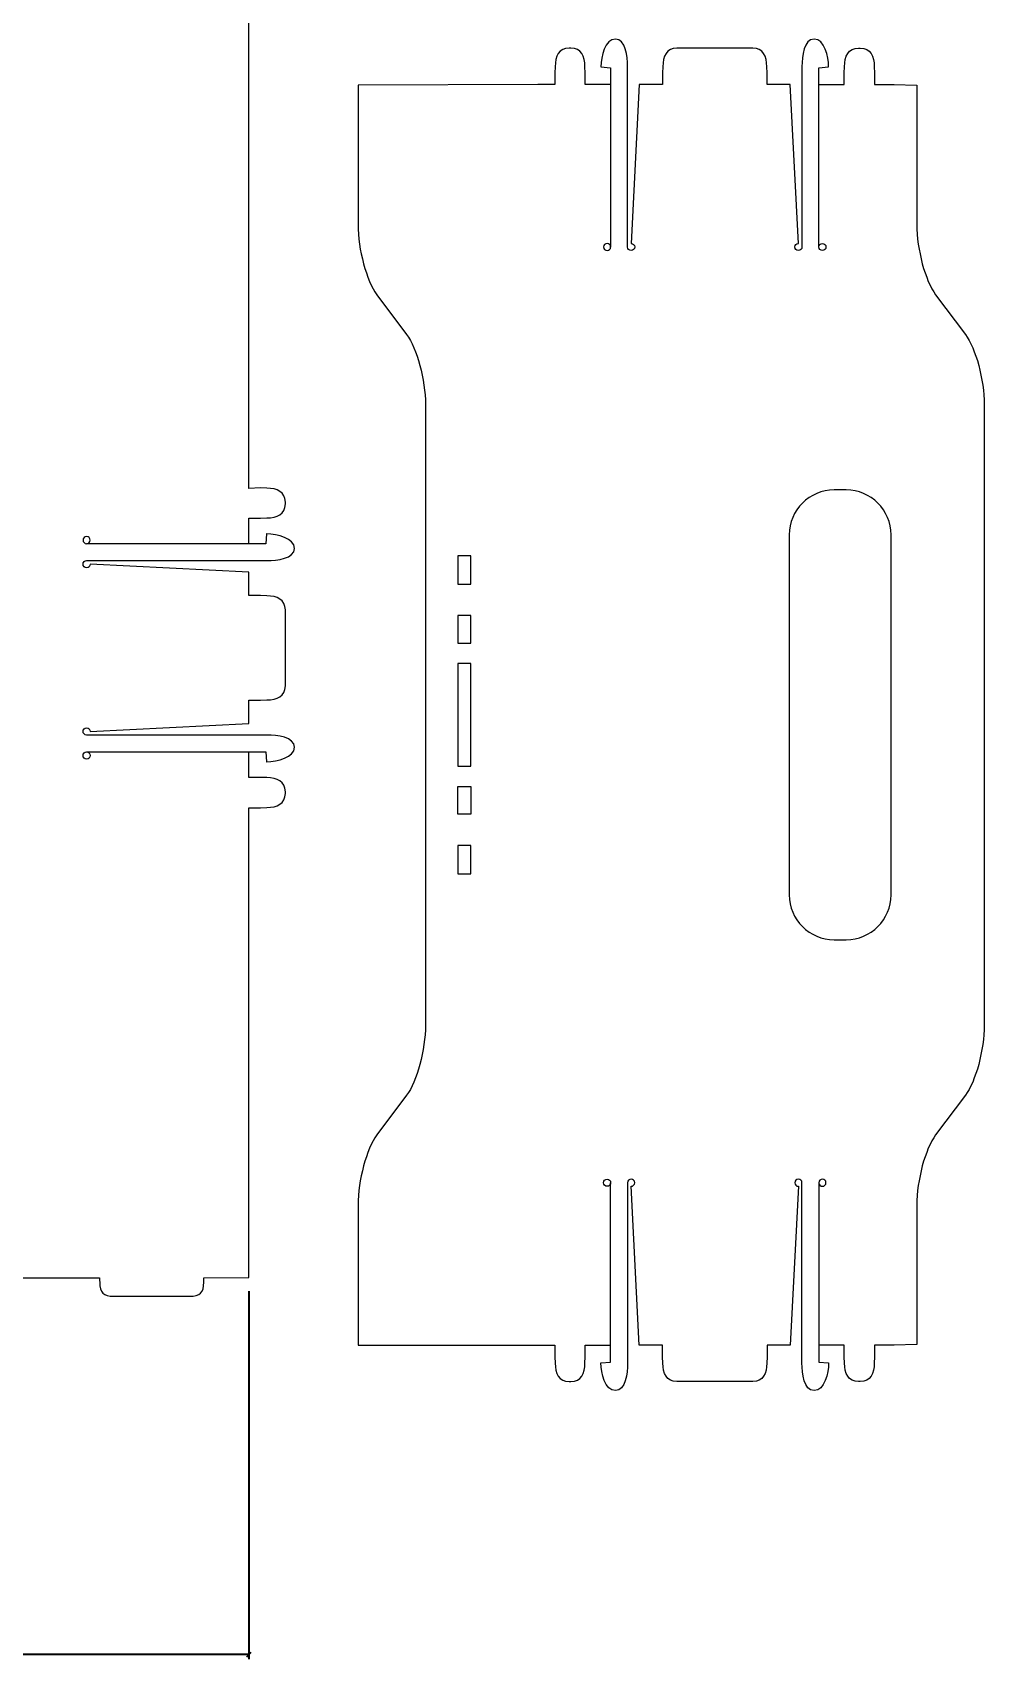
# Model space of a CAD drawing. Header units: millimetres. Extents: x -12 to 694, y -40 to 648.
# Drawn here: x 426 to 637.6, y -40.1 to 324.3 of the extents above; entities that cross this region are included whole.
import ezdxf

# ---------------------------------------------------------------- set-up
doc = ezdxf.new("R2010")
doc.units = ezdxf.units.MM
doc.header["$MEASUREMENT"] = 0
doc.layers.add('#Layer 1', color=7, linetype='Continuous')
doc.layers.add('#Layer 2', color=7, linetype='Continuous')
doc.styles.get("Standard").update_dxf_attribs({"font": 'ARIAL.TTF', "height": 6})
doc.dimstyles.get("Standard").update_dxf_attribs({"dimtxt": 5, "dimasz": 1, "dimexe": 1, "dimexo": 3, "dimgap": 0.09, "dimtad": 0, "dimtih": 1, "dimtoh": 1, "dimdec": 4, "dimzin": 0, "dimdsep": 46, "dimtxsty": 'Standard', "dimblk": 'OBLIQUE', "dimcen": 0.09, "dimclrd": 2, "dimclre": 2, "dimclrt": 2, "dimadec": 0, "dimazin": 0, "dimtfac": 1, "dimtdec": 4, "dimtofl": 0, "dimtmove": 0, "dimatfit": 3, "dimfxl": 0, "dimtolj": 1, "dimtzin": 0, "dimarcsym": 0})

# ---------------------------------------------------------------- blocks, each defined once
blk = doc.blocks.new('_Oblique')
at = {"color": 0, "linetype": 'ByBlock', "lineweight": -2}
blk.add_line((-0.5, -0.5), (0.5, 0.5), dxfattribs=at)
blk = doc.blocks.new('*D7')
at = {"color": 2, "lineweight": -2}
for p, q in [((73.95, 44.66), (73.95, -37.2)), ((474.1, 44.59), (474.1, -37.2)), ((73.95, -36.2), (257.28, -36.2)), ((474.1, -36.2), (290.77, -36.2))]:
    blk.add_line(p, q, dxfattribs=at)
at = {"layer": 'Defpoints', "color": 0}
for p in [(73.95, 47.66), (474.1, 47.59), (73.95, -36.2)]:
    blk.add_point(p, dxfattribs=at)
at = {"color": 2, "lineweight": -2, "rotation": 180}
blk.add_blockref('_Oblique', (73.95, -36.2), dxfattribs=at)
at = {"color": 2, "lineweight": -2}
blk.add_blockref('_Oblique', (474.1, -36.2), dxfattribs=at)
at = {"color": 2, "insert": (274.03, -36.2), "char_height": 6, "attachment_point": 5}
blk.add_mtext('\\A1;400.1481', dxfattribs=at)

msp = doc.modelspace()

# ---------------------------------------------------------------- linework, layer by layer
at = {"layer": '#Layer 1', "color": 1, "lineweight": 9}
for points in [[(474.10115, 223.03856), (474.10115, 223.03856), (474.10115, 327.63816), (474.10115, 327.63816)], [(476.68215, 223.15326), (476.68215, 223.15326), (474.10115, 223.03856), (474.10115, 223.03856)], [(478.07605, 223.10156), (478.07605, 223.10156), (476.68215, 223.15326), (476.68215, 223.15326)], [(482.19155, 219.98516), (482.19155, 222.25886), (480.34915, 223.10156), (478.07605, 223.10156)], [(478.07605, 216.47556), (480.34915, 216.47556), (482.19155, 217.31936), (482.19155, 219.59206)], [(482.19155, 219.59206), (482.19155, 219.59206), (482.19155, 219.98516), (482.19155, 219.98516)], [(474.10115, 210.75716), (474.10115, 210.75716), (474.10115, 216.42496), (474.10115, 216.42496)], [(474.10115, 216.42496), (474.10115, 216.42496), (476.68215, 216.42496), (476.68215, 216.42496)], [(476.68215, 216.42496), (476.68215, 216.42496), (478.07605, 216.47556), (478.07605, 216.47556)], [(478.02575, 212.92476), (478.02575, 212.92476), (477.85145, 210.75716), (477.85145, 210.75716)], [(478.05125, 212.92476), (478.05125, 212.92476), (478.02575, 212.92476), (478.02575, 212.92476)], [(477.85145, 210.75716), (477.85145, 210.75716), (437.98415, 210.75716), (437.98415, 210.75716)], [(437.98415, 207.00646), (437.98415, 207.00646), (437.98415, 207.00746), (437.98415, 207.00746)], [(437.98415, 207.00746), (437.98415, 207.00746), (459.29475, 207.00746), (459.29475, 207.00746)], [(474.10115, 204.40296), (474.10115, 204.40296), (438.78885, 206.21266), (438.78885, 206.21266)], [(459.29475, 207.00746), (459.29475, 207.00746), (476.73865, 207.00746), (476.73865, 207.00746)], [(474.10115, 199.20506), (474.10115, 199.20506), (474.10115, 204.40296), (474.10115, 204.40296)], [(476.73865, 207.00746), (476.73865, 207.00746), (478.10155, 207.00746), (478.10155, 207.00746)], [(476.68215, 199.20506), (476.68215, 199.20506), (474.10115, 199.20506), (474.10115, 199.20506)], [(478.07605, 199.15336), (478.07605, 199.15336), (476.68215, 199.20506), (476.68215, 199.20506)], [(482.19155, 196.03726), (482.19155, 198.31066), (480.34915, 199.15336), (478.07605, 199.15336)], [(482.19155, 179.14666), (482.19155, 179.14666), (482.19155, 196.03726), (482.19155, 196.03726)], [(482.21775, 182.60896), (482.21775, 182.60896), (482.21705, 182.60896), (482.21705, 182.60896)], [(478.07605, 176.03016), (480.34915, 176.03016), (482.19155, 176.87356), (482.19155, 179.14666)], [(474.10115, 170.81706), (474.10115, 170.81706), (474.10115, 175.97926), (474.10115, 175.97926)], [(474.10115, 175.97926), (474.10115, 175.97926), (476.68215, 175.97926), (476.68215, 175.97926)], [(476.68215, 175.97926), (476.68215, 175.97926), (478.07605, 176.03016), (478.07605, 176.03016)], [(437.98415, 168.21186), (437.98415, 168.21186), (437.98415, 168.21396), (437.98415, 168.21396)], [(475.33855, 168.21186), (475.33855, 168.21186), (437.98415, 168.21186), (437.98415, 168.21186)], [(438.78815, 169.00706), (438.78815, 169.00706), (474.10115, 170.81706), (474.10115, 170.81706)], [(476.73865, 168.21186), (476.73865, 168.21186), (475.33855, 168.21186), (475.33855, 168.21186)], [(478.10155, 168.21186), (478.10155, 168.21186), (476.73865, 168.21186), (476.73865, 168.21186)], [(437.98415, 164.46296), (437.98415, 164.46296), (477.85145, 164.46296), (477.85145, 164.46296)], [(474.10115, 158.79436), (474.10115, 158.79436), (474.10115, 164.46296), (474.10115, 164.46296)], [(477.85145, 164.46296), (477.85145, 164.46296), (478.02575, 162.29526), (478.02575, 162.29526)], [(478.02575, 162.29526), (478.02575, 162.29526), (478.05125, 162.29526), (478.05125, 162.29526)], [(476.68215, 158.79436), (476.68215, 158.79436), (474.10115, 158.79436), (474.10115, 158.79436)], [(478.07605, 158.74346), (478.07605, 158.74346), (476.68215, 158.79436), (476.68215, 158.79436)], [(482.19155, 155.62696), (482.19155, 157.90076), (480.34915, 158.74346), (478.07605, 158.74346)], [(478.07605, 152.12266), (480.34915, 152.12266), (482.19155, 152.96526), (482.19155, 155.23836)], [(482.19155, 155.23836), (482.19155, 155.23836), (482.19155, 155.62696), (482.19155, 155.62696)], [(474.10115, 47.59216), (474.10115, 47.59216), (474.10115, 152.07096), (474.10115, 152.07096)], [(474.10115, 152.07096), (474.10115, 152.07096), (476.68215, 152.07096), (476.68215, 152.07096)], [(476.68215, 152.07096), (476.68215, 152.07096), (478.07605, 152.12266), (478.07605, 152.12266)], [(309.55055, 47.54816), (309.55055, 47.54816), (440.86835, 47.54816), (440.86835, 47.54816)], [(440.86835, 47.54816), (440.86835, 47.54816), (440.86835, 46.96656), (440.86835, 46.96656)], [(464.09375, 47.54816), (464.09375, 47.54816), (474.10115, 47.59216), (474.10115, 47.59216)], [(464.09375, 46.96656), (464.09375, 46.96656), (464.09375, 47.54816), (464.09375, 47.54816)], [(440.86835, 46.96656), (440.86835, 46.96656), (440.91935, 46.57316), (440.91935, 46.57316)], [(440.91935, 46.57316), (440.91935, 44.30006), (441.76265, 43.45676), (444.03575, 43.45676)], [(460.92635, 43.45676), (463.19945, 43.45676), (464.04215, 44.30006), (464.04215, 46.57316)], [(464.04215, 46.57316), (464.04215, 46.57316), (464.09375, 46.96656), (464.09375, 46.96656)], [(444.03575, 43.45676), (444.03575, 43.45676), (460.92635, 43.45676), (460.92635, 43.45676)]]:
    msp.add_open_spline(points, degree=3, dxfattribs=at)
for points, knots in [([(438.78885, 211.55326), (438.78885, 211.11336), (438.43195, 210.75716), (437.99235, 210.75716), (437.99235, 210.75716), (437.55205, 210.75716), (437.19515, 211.11336), (437.19515, 211.55326), (437.19515, 211.55326), (437.19515, 211.99326), (437.55205, 212.34976), (437.99235, 212.34976), (437.99235, 212.34976), (438.43195, 212.34976), (438.78885, 211.99326), (438.78885, 211.55326)], [0, 0, 0, 0, 0.25, 0.25, 0.25, 0.25, 0.5, 0.5, 0.5, 0.5, 0.75, 0.75, 0.75, 0.75, 1, 1, 1, 1]), ([(478.10155, 207.00746), (480.37465, 207.00746), (484.21725, 207.43536), (484.21725, 209.70806), (484.21725, 209.70806), (484.21725, 211.98146), (480.32435, 212.92476), (478.05125, 212.92476)], [0, 0, 0, 0, 0.5, 0.5, 0.5, 0.5, 1, 1, 1, 1]), ([(438.78885, 206.21266), (438.78885, 206.21236), (438.78885, 206.21126), (438.78885, 206.21096), (438.78885, 206.21096), (438.78885, 205.77036), (438.43195, 205.41446), (437.99235, 205.41446), (437.99235, 205.41446), (437.55205, 205.41446), (437.19515, 205.77036), (437.19515, 206.21096), (437.19515, 206.21096), (437.19515, 206.64776), (437.54795, 207.00226), (437.98415, 207.00646)], [0, 0, 0, 0, 0.25, 0.25, 0.25, 0.25, 0.5, 0.5, 0.5, 0.5, 0.75, 0.75, 0.75, 0.75, 1, 1, 1, 1]), ([(437.98415, 168.21396), (437.54795, 168.21816), (437.19515, 168.57226), (437.19515, 169.00976), (437.19515, 169.00976), (437.19515, 169.45006), (437.55205, 169.80626), (437.99235, 169.80626), (437.99235, 169.80626), (438.43195, 169.80626), (438.78885, 169.45006), (438.78885, 169.00976), (438.78885, 169.00976), (438.78885, 169.00916), (438.78815, 169.00776), (438.78815, 169.00706)], [0, 0, 0, 0, 0.25, 0.25, 0.25, 0.25, 0.5, 0.5, 0.5, 0.5, 0.75, 0.75, 0.75, 0.75, 1, 1, 1, 1]), ([(478.05125, 162.29526), (480.32435, 162.29526), (484.21725, 163.23786), (484.21725, 165.51096), (484.21725, 165.51096), (484.21725, 167.78406), (480.37465, 168.21186), (478.10155, 168.21186)], [0, 0, 0, 0, 0.5, 0.5, 0.5, 0.5, 1, 1, 1, 1]), ([(438.78885, 163.66856), (438.78885, 164.10816), (438.43195, 164.46506), (437.99235, 164.46506), (437.99235, 164.46506), (437.55205, 164.46506), (437.19515, 164.10816), (437.19515, 163.66856), (437.19515, 163.66856), (437.19515, 163.22826), (437.55205, 162.87126), (437.99235, 162.87126), (437.99235, 162.87126), (438.43195, 162.87126), (438.78885, 163.22826), (438.78885, 163.66856)], [0, 0, 0, 0, 0.25, 0.25, 0.25, 0.25, 0.5, 0.5, 0.5, 0.5, 0.75, 0.75, 0.75, 0.75, 1, 1, 1, 1])]:
    msp.add_open_spline(points, degree=3, knots=knots, dxfattribs=at)
at = {"layer": '#Layer 2', "color": 1, "lineweight": 9}
for points in [[(545.30723, 320.92412), (543.03393, 320.92412), (542.19103, 319.08132), (542.19103, 316.80822)], [(545.70033, 320.92412), (545.70033, 320.92412), (545.30723, 320.92412), (545.30723, 320.92412)], [(548.81643, 316.80822), (548.81643, 319.08132), (547.97353, 320.92412), (545.70033, 320.92412)], [(569.25513, 320.92412), (566.98183, 320.92412), (566.13903, 319.08132), (566.13903, 316.80822)], [(586.14783, 320.92412), (586.14783, 320.92412), (569.25513, 320.92412), (569.25513, 320.92412)], [(582.68533, 320.94992), (582.68533, 320.94992), (582.68533, 320.94962), (582.68533, 320.94962)], [(589.26393, 316.80822), (589.26393, 319.08132), (588.42103, 320.92412), (586.14783, 320.92412)], [(606.55103, 316.80822), (606.55103, 319.08132), (607.39383, 320.92412), (609.66713, 320.92412)], [(609.66713, 320.92412), (609.66713, 320.92412), (610.05593, 320.92412), (610.05593, 320.92412)], [(610.05593, 320.92412), (612.32913, 320.92412), (613.17203, 319.08132), (613.17203, 316.80822)], [(498.34803, 281.70412), (498.34803, 276.20402), (500.23593, 269.18672), (502.54323, 266.10992)], [(622.61413, 281.70412), (622.61413, 276.20402), (624.50223, 269.18672), (626.80953, 266.10992)], [(502.54323, 266.10992), (502.54323, 266.10992), (509.15263, 257.29592), (509.15263, 257.29592)], [(626.80953, 266.10992), (626.80953, 266.10992), (633.41903, 257.29592), (633.41903, 257.29592)], [(509.15263, 257.29592), (511.46023, 254.21912), (513.34813, 247.20182), (513.34813, 241.70172)], [(633.41903, 257.29592), (635.72653, 254.21912), (637.61443, 247.20182), (637.61443, 241.70172)], [(513.34813, 241.70172), (513.34813, 241.70172), (513.34813, 103.71332), (513.34813, 103.71332)], [(637.61443, 241.70172), (637.61443, 241.70172), (637.61443, 103.71332), (637.61443, 103.71332)], [(604.24323, 222.70752), (598.72033, 222.70752), (594.24313, 218.23032), (594.24313, 212.70742)], [(606.89903, 222.70752), (606.89903, 222.70752), (604.24323, 222.70752), (604.24323, 222.70752)], [(616.89913, 212.70742), (616.89913, 218.23032), (612.42183, 222.70752), (606.89903, 222.70752)], [(594.24313, 212.70742), (594.24313, 212.70742), (594.24313, 132.70752), (594.24313, 132.70752)], [(616.89913, 132.70752), (616.89913, 132.70752), (616.89913, 212.70742), (616.89913, 212.70742)], [(594.24313, 132.70752), (594.24313, 127.18472), (598.72033, 122.70742), (604.24323, 122.70742)], [(606.89903, 122.70742), (612.42183, 122.70742), (616.89913, 127.18472), (616.89913, 132.70752)], [(604.24323, 122.70742), (604.24323, 122.70742), (606.89903, 122.70742), (606.89903, 122.70742)], [(513.34813, 103.71332), (513.34813, 98.21322), (511.46023, 91.19592), (509.15263, 88.11912)], [(637.61443, 103.71332), (637.61443, 98.21322), (635.72653, 91.19592), (633.41903, 88.11912)], [(509.15263, 88.11912), (509.15263, 88.11912), (502.54323, 79.30522), (502.54323, 79.30522)], [(633.41903, 88.11912), (633.41903, 88.11912), (626.80953, 79.30522), (626.80953, 79.30522)], [(502.54323, 79.30522), (500.23593, 76.22832), (498.34803, 69.21102), (498.34803, 63.71092)], [(626.80953, 79.30522), (624.50223, 76.22832), (622.61413, 69.21102), (622.61413, 63.71092)], [(542.19103, 28.60682), (542.19103, 26.33372), (543.03393, 24.49092), (545.30723, 24.49092)], [(545.70033, 24.49092), (547.97353, 24.49092), (548.81643, 26.33372), (548.81643, 28.60682)], [(569.25513, 24.49092), (566.98183, 24.49092), (566.13903, 26.33372), (566.13903, 28.60682)], [(589.26393, 28.60682), (589.26393, 26.33372), (588.42103, 24.49092), (586.14783, 24.49092)], [(609.66713, 24.49092), (607.39383, 24.49092), (606.55103, 26.33372), (606.55103, 28.60682)], [(613.17203, 28.60682), (613.17203, 26.33372), (612.32913, 24.49092), (610.05593, 24.49092)], [(545.30723, 24.49092), (545.30723, 24.49092), (545.70033, 24.49092), (545.70033, 24.49092)], [(586.14783, 24.49092), (586.14783, 24.49092), (569.25513, 24.49092), (569.25513, 24.49092)], [(582.68533, 24.46512), (582.68533, 24.46512), (582.68533, 24.46542), (582.68533, 24.46542)], [(610.05593, 24.49092), (610.05593, 24.49092), (609.66713, 24.49092), (609.66713, 24.49092)]]:
    msp.add_open_spline(points, degree=3, dxfattribs=at)
for points, knots in [([(558.28513, 316.83372), (558.28513, 319.10682), (557.85743, 322.94982), (555.58413, 322.94982), (555.58413, 322.94982), (553.31093, 322.94982), (552.36813, 319.05682), (552.36813, 316.78382)], [0, 0, 0, 0, 0.5, 0.5, 0.5, 0.5, 1, 1, 1, 1]), ([(602.99933, 316.78382), (602.99933, 319.05682), (602.05653, 322.94982), (599.78333, 322.94982), (599.78333, 322.94982), (597.51003, 322.94982), (597.08233, 319.10682), (597.08233, 316.83372)], [0, 0, 0, 0, 0.5, 0.5, 0.5, 0.5, 1, 1, 1, 1]), ([(542.19103, 316.80822), (542.19103, 316.80822), (542.13963, 315.41432), (542.13963, 315.41432), (542.13963, 315.41432), (542.13963, 315.41432), (542.13963, 312.83332), (542.13963, 312.83332), (542.13963, 312.83332), (542.13963, 312.83332), (538.34623, 312.83332), (538.34623, 312.83332), (538.34623, 312.83332), (538.34623, 312.83332), (498.34803, 312.70752), (498.34803, 312.70752), (498.34803, 312.70752), (498.34803, 312.70752), (498.34803, 281.70412), (498.34803, 281.70412)], [0, 0, 0, 0, 0.2, 0.2, 0.2, 0.2, 0.4, 0.4, 0.4, 0.4, 0.6, 0.6, 0.6, 0.6, 0.8, 0.8, 0.8, 0.8, 1, 1, 1, 1]), ([(554.53543, 312.83332), (554.53543, 312.83332), (548.86773, 312.83332), (548.86773, 312.83332), (548.86773, 312.83332), (548.86773, 312.83332), (548.86773, 315.41432), (548.86773, 315.41432), (548.86773, 315.41432), (548.86773, 315.41432), (548.81643, 316.80822), (548.81643, 316.80822)], [0, 0, 0, 0, 0.333333333, 0.333333333, 0.333333333, 0.333333333, 0.666666667, 0.666666667, 0.666666667, 0.666666667, 1, 1, 1, 1]), ([(552.36813, 316.78382), (552.36813, 316.78382), (552.36813, 316.75832), (552.36813, 316.75832), (552.36813, 316.75832), (552.36813, 316.75832), (554.53573, 316.58402), (554.53573, 316.58402), (554.53573, 316.58402), (554.53573, 316.58402), (554.53573, 276.71662), (554.53573, 276.71662)], [0, 0, 0, 0, 0.333333333, 0.333333333, 0.333333333, 0.333333333, 0.666666667, 0.666666667, 0.666666667, 0.666666667, 1, 1, 1, 1]), ([(558.28593, 276.71662), (558.28593, 276.71662), (558.28513, 276.71662), (558.28513, 276.71662), (558.28513, 276.71662), (558.28513, 276.71662), (558.28513, 298.02732), (558.28513, 298.02732), (558.28513, 298.02732), (558.28513, 298.02732), (558.28513, 315.47082), (558.28513, 315.47082), (558.28513, 315.47082), (558.28513, 315.47082), (558.28513, 316.83372), (558.28513, 316.83372)], [0, 0, 0, 0, 0.25, 0.25, 0.25, 0.25, 0.5, 0.5, 0.5, 0.5, 0.75, 0.75, 0.75, 0.75, 1, 1, 1, 1]), ([(566.13903, 316.80822), (566.13903, 316.80822), (566.08773, 315.41432), (566.08773, 315.41432), (566.08773, 315.41432), (566.08773, 315.41432), (566.08773, 312.83332), (566.08773, 312.83332), (566.08773, 312.83332), (566.08773, 312.83332), (560.88993, 312.83332), (560.88993, 312.83332), (560.88993, 312.83332), (560.88993, 312.83332), (559.07983, 277.52112), (559.07983, 277.52112)], [0, 0, 0, 0, 0.25, 0.25, 0.25, 0.25, 0.5, 0.5, 0.5, 0.5, 0.75, 0.75, 0.75, 0.75, 1, 1, 1, 1]), ([(596.28763, 277.52072), (596.28763, 277.52072), (594.47753, 312.83332), (594.47753, 312.83332), (594.47753, 312.83332), (594.47753, 312.83332), (589.31523, 312.83332), (589.31523, 312.83332), (589.31523, 312.83332), (589.31523, 312.83332), (589.31523, 315.41432), (589.31523, 315.41432), (589.31523, 315.41432), (589.31523, 315.41432), (589.26393, 316.80822), (589.26393, 316.80822)], [0, 0, 0, 0, 0.25, 0.25, 0.25, 0.25, 0.5, 0.5, 0.5, 0.5, 0.75, 0.75, 0.75, 0.75, 1, 1, 1, 1]), ([(597.08233, 316.83372), (597.08233, 316.83372), (597.08233, 315.47082), (597.08233, 315.47082), (597.08233, 315.47082), (597.08233, 315.47082), (597.08233, 314.07072), (597.08233, 314.07072), (597.08233, 314.07072), (597.08233, 314.07072), (597.08233, 276.71662), (597.08233, 276.71662), (597.08233, 276.71662), (597.08233, 276.71662), (597.08013, 276.71662), (597.08013, 276.71662)], [0, 0, 0, 0, 0.25, 0.25, 0.25, 0.25, 0.5, 0.5, 0.5, 0.5, 0.75, 0.75, 0.75, 0.75, 1, 1, 1, 1]), ([(600.83163, 312.83332), (600.83163, 312.83332), (606.49973, 312.83332), (606.49973, 312.83332), (606.49973, 312.83332), (606.49973, 312.83332), (606.49973, 315.41432), (606.49973, 315.41432), (606.49973, 315.41432), (606.49973, 315.41432), (606.55103, 316.80822), (606.55103, 316.80822)], [0, 0, 0, 0, 0.333333333, 0.333333333, 0.333333333, 0.333333333, 0.666666667, 0.666666667, 0.666666667, 0.666666667, 1, 1, 1, 1]), ([(600.83163, 276.71662), (600.83163, 276.71662), (600.83163, 316.58402), (600.83163, 316.58402), (600.83163, 316.58402), (600.83163, 316.58402), (602.99933, 316.75832), (602.99933, 316.75832), (602.99933, 316.75832), (602.99933, 316.75832), (602.99933, 316.78382), (602.99933, 316.78382)], [0, 0, 0, 0, 0.333333333, 0.333333333, 0.333333333, 0.333333333, 0.666666667, 0.666666667, 0.666666667, 0.666666667, 1, 1, 1, 1]), ([(613.17203, 316.80822), (613.17203, 316.80822), (613.22333, 315.41432), (613.22333, 315.41432), (613.22333, 315.41432), (613.22333, 315.41432), (613.22333, 312.83332), (613.22333, 312.83332), (613.22333, 312.83332), (613.22333, 312.83332), (617.54983, 312.83332), (617.54983, 312.83332), (617.54983, 312.83332), (617.54983, 312.83332), (622.55043, 312.70752), (622.55043, 312.70752), (622.55043, 312.70752), (622.55043, 312.70752), (622.61413, 312.70752), (622.61413, 312.70752), (622.61413, 312.70752), (622.61413, 312.70752), (622.61413, 281.70412), (622.61413, 281.70412)], [0, 0, 0, 0, 0.166666667, 0.166666667, 0.166666667, 0.166666667, 0.333333333, 0.333333333, 0.333333333, 0.333333333, 0.5, 0.5, 0.5, 0.5, 0.666666667, 0.666666667, 0.666666667, 0.666666667, 0.833333333, 0.833333333, 0.833333333, 0.833333333, 1, 1, 1, 1]), ([(553.73913, 277.52142), (554.17903, 277.52142), (554.53573, 277.16452), (554.53573, 276.72462), (554.53573, 276.72462), (554.53573, 276.28462), (554.17903, 275.92772), (553.73913, 275.92772), (553.73913, 275.92772), (553.29913, 275.92772), (552.94243, 276.28462), (552.94243, 276.72462), (552.94243, 276.72462), (552.94243, 277.16452), (553.29913, 277.52142), (553.73913, 277.52142)], [0, 0, 0, 0, 0.25, 0.25, 0.25, 0.25, 0.5, 0.5, 0.5, 0.5, 0.75, 0.75, 0.75, 0.75, 1, 1, 1, 1]), ([(559.07983, 277.52112), (559.08043, 277.52112), (559.08103, 277.52142), (559.08173, 277.52142), (559.08173, 277.52142), (559.52173, 277.52142), (559.87843, 277.16452), (559.87843, 276.72462), (559.87843, 276.72462), (559.87843, 276.28462), (559.52173, 275.92772), (559.08173, 275.92772), (559.08173, 275.92772), (558.64453, 275.92772), (558.29023, 276.28052), (558.28593, 276.71662)], [0, 0, 0, 0, 0.25, 0.25, 0.25, 0.25, 0.5, 0.5, 0.5, 0.5, 0.75, 0.75, 0.75, 0.75, 1, 1, 1, 1]), ([(597.08013, 276.71662), (597.07613, 276.28052), (596.72183, 275.92772), (596.28453, 275.92772), (596.28453, 275.92772), (595.84453, 275.92772), (595.48783, 276.28462), (595.48783, 276.72462), (595.48783, 276.72462), (595.48783, 277.16452), (595.84453, 277.52142), (596.28453, 277.52142), (596.28453, 277.52142), (596.28553, 277.52142), (596.28643, 277.52072), (596.28763, 277.52072)], [0, 0, 0, 0, 0.25, 0.25, 0.25, 0.25, 0.5, 0.5, 0.5, 0.5, 0.75, 0.75, 0.75, 0.75, 1, 1, 1, 1]), ([(601.62613, 277.52142), (601.18613, 277.52142), (600.82943, 277.16452), (600.82943, 276.72462), (600.82943, 276.72462), (600.82943, 276.28462), (601.18613, 275.92772), (601.62613, 275.92772), (601.62613, 275.92772), (602.06603, 275.92772), (602.42273, 276.28462), (602.42273, 276.72462), (602.42273, 276.72462), (602.42273, 277.16452), (602.06603, 277.52142), (601.62613, 277.52142)], [0, 0, 0, 0, 0.25, 0.25, 0.25, 0.25, 0.5, 0.5, 0.5, 0.5, 0.75, 0.75, 0.75, 0.75, 1, 1, 1, 1]), ([(523.45743, 201.73752), (523.45743, 201.73752), (520.55753, 201.73752), (520.55753, 201.73752), (520.55753, 201.73752), (520.55753, 201.73752), (520.55753, 208.03522), (520.55753, 208.03522), (520.55753, 208.03522), (520.55753, 208.03522), (523.45743, 208.03522), (523.45743, 208.03522), (523.45743, 208.03522), (523.45743, 208.03522), (523.45743, 201.73752), (523.45743, 201.73752)], [0, 0, 0, 0, 0.25, 0.25, 0.25, 0.25, 0.5, 0.5, 0.5, 0.5, 0.75, 0.75, 0.75, 0.75, 1, 1, 1, 1]), ([(523.45743, 188.65932), (523.45743, 188.65932), (520.55753, 188.65932), (520.55753, 188.65932), (520.55753, 188.65932), (520.55753, 188.65932), (520.55753, 194.80952), (520.55753, 194.80952), (520.55753, 194.80952), (520.55753, 194.80952), (523.45743, 194.80952), (523.45743, 194.80952), (523.45743, 194.80952), (523.45743, 194.80952), (523.45743, 188.65932), (523.45743, 188.65932)], [0, 0, 0, 0, 0.25, 0.25, 0.25, 0.25, 0.5, 0.5, 0.5, 0.5, 0.75, 0.75, 0.75, 0.75, 1, 1, 1, 1]), ([(523.45743, 161.32732), (523.45743, 161.32732), (520.55753, 161.32732), (520.55753, 161.32732), (520.55753, 161.32732), (520.55753, 161.32732), (520.55753, 184.12762), (520.55753, 184.12762), (520.55753, 184.12762), (520.55753, 184.12762), (523.45743, 184.12762), (523.45743, 184.12762), (523.45743, 184.12762), (523.45743, 184.12762), (523.45743, 161.32732), (523.45743, 161.32732)], [0, 0, 0, 0, 0.25, 0.25, 0.25, 0.25, 0.5, 0.5, 0.5, 0.5, 0.75, 0.75, 0.75, 0.75, 1, 1, 1, 1]), ([(523.45743, 156.79492), (523.45743, 156.79492), (520.55753, 156.79492), (520.55753, 156.79492), (520.55753, 156.79492), (520.55753, 156.79492), (520.55753, 150.64472), (520.55753, 150.64472), (520.55753, 150.64472), (520.55753, 150.64472), (523.45743, 150.64472), (523.45743, 150.64472), (523.45743, 150.64472), (523.45743, 150.64472), (523.45743, 156.79492), (523.45743, 156.79492)], [0, 0, 0, 0, 0.25, 0.25, 0.25, 0.25, 0.5, 0.5, 0.5, 0.5, 0.75, 0.75, 0.75, 0.75, 1, 1, 1, 1]), ([(523.45743, 137.37972), (523.45743, 137.37972), (520.55753, 137.37972), (520.55753, 137.37972), (520.55753, 137.37972), (520.55753, 137.37972), (520.55753, 143.68222), (520.55753, 143.68222), (520.55753, 143.68222), (520.55753, 143.68222), (523.45743, 143.68222), (523.45743, 143.68222), (523.45743, 143.68222), (523.45743, 143.68222), (523.45743, 137.37972), (523.45743, 137.37972)], [0, 0, 0, 0, 0.25, 0.25, 0.25, 0.25, 0.5, 0.5, 0.5, 0.5, 0.75, 0.75, 0.75, 0.75, 1, 1, 1, 1]), ([(553.73913, 67.89362), (554.17903, 67.89362), (554.53573, 68.25062), (554.53573, 68.69052), (554.53573, 68.69052), (554.53573, 69.13042), (554.17903, 69.48732), (553.73913, 69.48732), (553.73913, 69.48732), (553.29913, 69.48732), (552.94243, 69.13042), (552.94243, 68.69052), (552.94243, 68.69052), (552.94243, 68.25062), (553.29913, 67.89362), (553.73913, 67.89362)], [0, 0, 0, 0, 0.25, 0.25, 0.25, 0.25, 0.5, 0.5, 0.5, 0.5, 0.75, 0.75, 0.75, 0.75, 1, 1, 1, 1]), ([(559.07983, 67.89402), (559.08043, 67.89402), (559.08103, 67.89362), (559.08173, 67.89362), (559.08173, 67.89362), (559.52173, 67.89362), (559.87843, 68.25062), (559.87843, 68.69052), (559.87843, 68.69052), (559.87843, 69.13042), (559.52173, 69.48732), (559.08173, 69.48732), (559.08173, 69.48732), (558.64453, 69.48732), (558.29023, 69.13452), (558.28593, 68.69842)], [0, 0, 0, 0, 0.25, 0.25, 0.25, 0.25, 0.5, 0.5, 0.5, 0.5, 0.75, 0.75, 0.75, 0.75, 1, 1, 1, 1]), ([(597.08013, 68.69842), (597.07613, 69.13452), (596.72183, 69.48732), (596.28453, 69.48732), (596.28453, 69.48732), (595.84453, 69.48732), (595.48783, 69.13042), (595.48783, 68.69052), (595.48783, 68.69052), (595.48783, 68.25062), (595.84453, 67.89362), (596.28453, 67.89362), (596.28453, 67.89362), (596.28553, 67.89362), (596.28643, 67.89432), (596.28763, 67.89432)], [0, 0, 0, 0, 0.25, 0.25, 0.25, 0.25, 0.5, 0.5, 0.5, 0.5, 0.75, 0.75, 0.75, 0.75, 1, 1, 1, 1]), ([(601.62613, 67.89362), (601.18613, 67.89362), (600.82943, 68.25062), (600.82943, 68.69052), (600.82943, 68.69052), (600.82943, 69.13042), (601.18613, 69.48732), (601.62613, 69.48732), (601.62613, 69.48732), (602.06603, 69.48732), (602.42273, 69.13042), (602.42273, 68.69052), (602.42273, 68.69052), (602.42273, 68.25062), (602.06603, 67.89362), (601.62613, 67.89362)], [0, 0, 0, 0, 0.25, 0.25, 0.25, 0.25, 0.5, 0.5, 0.5, 0.5, 0.75, 0.75, 0.75, 0.75, 1, 1, 1, 1]), ([(552.36813, 28.63132), (552.36813, 28.63132), (552.36813, 28.65682), (552.36813, 28.65682), (552.36813, 28.65682), (552.36813, 28.65682), (554.53573, 28.83112), (554.53573, 28.83112), (554.53573, 28.83112), (554.53573, 28.83112), (554.53573, 68.69842), (554.53573, 68.69842)], [0, 0, 0, 0, 0.333333333, 0.333333333, 0.333333333, 0.333333333, 0.666666667, 0.666666667, 0.666666667, 0.666666667, 1, 1, 1, 1]), ([(558.28593, 68.69842), (558.28593, 68.69842), (558.28513, 68.69842), (558.28513, 68.69842), (558.28513, 68.69842), (558.28513, 68.69842), (558.28513, 47.38772), (558.28513, 47.38772), (558.28513, 47.38772), (558.28513, 47.38772), (558.28513, 29.94422), (558.28513, 29.94422), (558.28513, 29.94422), (558.28513, 29.94422), (558.28513, 28.58132), (558.28513, 28.58132)], [0, 0, 0, 0, 0.25, 0.25, 0.25, 0.25, 0.5, 0.5, 0.5, 0.5, 0.75, 0.75, 0.75, 0.75, 1, 1, 1, 1]), ([(566.13903, 28.60682), (566.13903, 28.60682), (566.08773, 30.00072), (566.08773, 30.00072), (566.08773, 30.00072), (566.08773, 30.00072), (566.08773, 32.58182), (566.08773, 32.58182), (566.08773, 32.58182), (566.08773, 32.58182), (560.88993, 32.58182), (560.88993, 32.58182), (560.88993, 32.58182), (560.88993, 32.58182), (559.07983, 67.89402), (559.07983, 67.89402)], [0, 0, 0, 0, 0.25, 0.25, 0.25, 0.25, 0.5, 0.5, 0.5, 0.5, 0.75, 0.75, 0.75, 0.75, 1, 1, 1, 1]), ([(596.28763, 67.89432), (596.28763, 67.89432), (594.47753, 32.58182), (594.47753, 32.58182), (594.47753, 32.58182), (594.47753, 32.58182), (589.31523, 32.58182), (589.31523, 32.58182), (589.31523, 32.58182), (589.31523, 32.58182), (589.31523, 30.00072), (589.31523, 30.00072), (589.31523, 30.00072), (589.31523, 30.00072), (589.26393, 28.60682), (589.26393, 28.60682)], [0, 0, 0, 0, 0.25, 0.25, 0.25, 0.25, 0.5, 0.5, 0.5, 0.5, 0.75, 0.75, 0.75, 0.75, 1, 1, 1, 1]), ([(597.08233, 28.58132), (597.08233, 28.58132), (597.08233, 29.94422), (597.08233, 29.94422), (597.08233, 29.94422), (597.08233, 29.94422), (597.08233, 31.34432), (597.08233, 31.34432), (597.08233, 31.34432), (597.08233, 31.34432), (597.08233, 68.69842), (597.08233, 68.69842), (597.08233, 68.69842), (597.08233, 68.69842), (597.08013, 68.69842), (597.08013, 68.69842)], [0, 0, 0, 0, 0.25, 0.25, 0.25, 0.25, 0.5, 0.5, 0.5, 0.5, 0.75, 0.75, 0.75, 0.75, 1, 1, 1, 1]), ([(600.83163, 68.69842), (600.83163, 68.69842), (600.83163, 28.83112), (600.83163, 28.83112), (600.83163, 28.83112), (600.83163, 28.83112), (602.99933, 28.65682), (602.99933, 28.65682), (602.99933, 28.65682), (602.99933, 28.65682), (602.99933, 28.63132), (602.99933, 28.63132)], [0, 0, 0, 0, 0.333333333, 0.333333333, 0.333333333, 0.333333333, 0.666666667, 0.666666667, 0.666666667, 0.666666667, 1, 1, 1, 1]), ([(498.34803, 63.71092), (498.34803, 63.71092), (498.34803, 32.70752), (498.34803, 32.70752), (498.34803, 32.70752), (498.34803, 32.70752), (498.34803, 32.58182), (498.34803, 32.58182), (498.34803, 32.58182), (498.34803, 32.58182), (542.13963, 32.58182), (542.13963, 32.58182), (542.13963, 32.58182), (542.13963, 32.58182), (542.13963, 30.00072), (542.13963, 30.00072), (542.13963, 30.00072), (542.13963, 30.00072), (542.19103, 28.60682), (542.19103, 28.60682)], [0, 0, 0, 0, 0.2, 0.2, 0.2, 0.2, 0.4, 0.4, 0.4, 0.4, 0.6, 0.6, 0.6, 0.6, 0.8, 0.8, 0.8, 0.8, 1, 1, 1, 1]), ([(622.61413, 63.71092), (622.61413, 63.71092), (622.61413, 32.70752), (622.61413, 32.70752), (622.61413, 32.70752), (622.61413, 32.70752), (622.55043, 32.70752), (622.55043, 32.70752), (622.55043, 32.70752), (622.55043, 32.70752), (617.54983, 32.58182), (617.54983, 32.58182), (617.54983, 32.58182), (617.54983, 32.58182), (613.22333, 32.58182), (613.22333, 32.58182), (613.22333, 32.58182), (613.22333, 32.58182), (613.22333, 30.00072), (613.22333, 30.00072), (613.22333, 30.00072), (613.22333, 30.00072), (613.17203, 28.60682), (613.17203, 28.60682)], [0, 0, 0, 0, 0.166666667, 0.166666667, 0.166666667, 0.166666667, 0.333333333, 0.333333333, 0.333333333, 0.333333333, 0.5, 0.5, 0.5, 0.5, 0.666666667, 0.666666667, 0.666666667, 0.666666667, 0.833333333, 0.833333333, 0.833333333, 0.833333333, 1, 1, 1, 1]), ([(548.81643, 28.60682), (548.81643, 28.60682), (548.86773, 30.00072), (548.86773, 30.00072), (548.86773, 30.00072), (548.86773, 30.00072), (548.86773, 32.58182), (548.86773, 32.58182), (548.86773, 32.58182), (548.86773, 32.58182), (554.53543, 32.58182), (554.53543, 32.58182)], [0, 0, 0, 0, 0.333333333, 0.333333333, 0.333333333, 0.333333333, 0.666666667, 0.666666667, 0.666666667, 0.666666667, 1, 1, 1, 1]), ([(606.55103, 28.60682), (606.55103, 28.60682), (606.49973, 30.00072), (606.49973, 30.00072), (606.49973, 30.00072), (606.49973, 30.00072), (606.49973, 32.58182), (606.49973, 32.58182), (606.49973, 32.58182), (606.49973, 32.58182), (600.83163, 32.58182), (600.83163, 32.58182)], [0, 0, 0, 0, 0.333333333, 0.333333333, 0.333333333, 0.333333333, 0.666666667, 0.666666667, 0.666666667, 0.666666667, 1, 1, 1, 1]), ([(558.28513, 28.58132), (558.28513, 26.30822), (557.85743, 22.46522), (555.58413, 22.46522), (555.58413, 22.46522), (553.31093, 22.46522), (552.36813, 26.35822), (552.36813, 28.63132)], [0, 0, 0, 0, 0.5, 0.5, 0.5, 0.5, 1, 1, 1, 1]), ([(602.99933, 28.63132), (602.99933, 26.35822), (602.05653, 22.46522), (599.78333, 22.46522), (599.78333, 22.46522), (597.51003, 22.46522), (597.08233, 26.30822), (597.08233, 28.58132)], [0, 0, 0, 0, 0.5, 0.5, 0.5, 0.5, 1, 1, 1, 1])]:
    msp.add_open_spline(points, degree=3, knots=knots, dxfattribs=at)

# ---------------------------------------------------------------- dimensions: what is measured, and where the dimension line sits
dim = msp.add_linear_dim(base=(73.95305, -36.19574), p1=(474.10115, 47.59216), p2=(73.95305, 47.66106), dimstyle='Standard')
dim.commit()
dim.dimension.update_dxf_attribs({"geometry": '*D7', "text_midpoint": (274.0271, -36.19574)})

doc.saveas('drawing.dxf')
